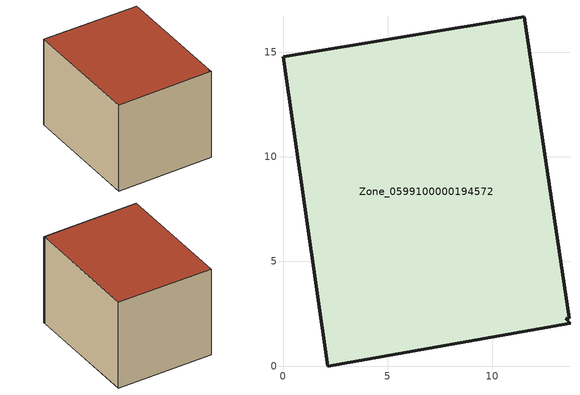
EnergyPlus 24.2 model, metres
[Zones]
Zone_0599100000194572
 floor ground (C_G): 0,14.79 11.53,16.69 13.7,2.28 13.53,2.25 13.72,2.05 2.15,0 z2.44
 wall outside (C_F): 11.53,16.69 0,14.79 2.15,0 13.72,2.05 13.53,2.25 13.7,2.28 11.53,16.69 z2.44:13.31
 roof outside (C_R): 0,14.79 2.15,0 13.72,2.05 13.53,2.25 13.7,2.28 11.53,16.69 z13.31
[BUILDING]
Pand.0599100000194572: North Axis=0; Terrain=City; Loads Convergence Tolerance Value=0.04; Temperature Convergence Tolerance Value=0.4; Solar Distribution=FullExterior; Maximum Number of Warmup Days=25; Minimum Number of Warmup Days=1
[Site:Location]
Rotterdam.The.Hague.AP_ZH_NLD Design_Conditions: Latitude=51.96; Longitude=4.45; Time Zone=1; Elevation=-4.5
[SITE:GROUNDTEMPERATURE:BUILDINGSURFACE]
18, 18, 18, 18, 18, 18, 18, 18, 18, 18, 18, 18
[MATERIAL] Thermal Absorptance=0.9; Solar Absorptance=0.7; Visible Absorptance=0.7
Name | Roughness | Thickness | Conductivity | Density | Specific Heat
G.TC.1946 | MediumSmooth | 0.15 | 1 | 540 | 1210
F.TC.1946 | Rough | 0.3 | 0.857143 | 1920 | 840
R.TC.1946 | MediumRough | 0.2 | 0.909091 | 1500 | 1000
[CONSTRUCTION]
C_G: G.TC.1946
C_F: F.TC.1946
C_R: R.TC.1946
[ZONE]
Zone_0599100000194572: Type=1; Multiplier=1; Ceiling Height=Autocalculate; Volume=Autocalculate; Floor Area=autocalculate; Part of Total Floor Area=Yes
[ZONEINFILTRATION:DESIGNFLOWRATE]
Infil_Zone_0599100000194572: Zone or ZoneList or Space or SpaceList=Zone_0599100000194572; Schedule=AlwaysOn; Design Flow Rate Calculation Method=Flow/Area; Flow Rate per Floor Area=0.003; Constant Term Coefficient=1; Temperature Term Coefficient=0; Velocity Term Coefficient=0; Velocity Squared Term Coefficient=0
[HVACTEMPLATE:ZONE:IDEALLOADSAIRSYSTEM]
Zone_0599100000194572: Maximum Heating Supply Air Temperature=50; Minimum Cooling Supply Air Temperature=13; Maximum Heating Supply Air Humidity Ratio=0.0156; Minimum Cooling Supply Air Humidity Ratio=0.0077; Heating Limit=NoLimit; Cooling Limit=NoLimit; Dehumidification Control Type=ConstantSensibleHeatRatio; Cooling Sensible Heat Ratio=0.7; Dehumidification Setpoint=60; Humidification Control Type=None; Humidification Setpoint=30; Outdoor Air Method=None; Outdoor Air Flow Rate per Person=0.00944; Outdoor Air Flow Rate per Zone Floor Area=0; Outdoor Air Flow Rate per Zone=0; Demand Controlled Ventilation Type=None; Outdoor Air Economizer Type=NoEconomizer; Heat Recovery Type=None; Sensible Heat Recovery Effectiveness=0.7; Latent Heat Recovery Effectiveness=0.65
[ZONECONTROL:THERMOSTAT]
ThermostatControl_Zone_0599100000194572: Zone or ZoneList=Zone_0599100000194572; Control Type Schedule=DualSetpointControlType; Control 1=Thermostat_Zone_0599100000194572; Temperature Difference Between Cutout And Setpoint=0
[THERMOSTATSETPOINT:DUALSETPOINT]
Thermostat_Zone_0599100000194572: Heating Setpoint Temperature Schedule=HeatingSetpoint_Zone_0599100000194572; Cooling Setpoint Temperature Schedule=CoolingSetpoint_Zone_0599100000194572
[SCHEDULE:COMPACT]
HeatingSetpoint_Zone_0599100000194572: Through: 12/31, For: AllDays, Until: 24:00, 21
CoolingSetpoint_Zone_0599100000194572: Through: 12/31, For: AllDays, Until: 24:00, 24
DualSetpointControlType: Through: 12/31, For: AllDays, Until: 24:00, 4
AlwaysOn: Through: 12/31, For: AllDays, Until: 24:00, 1
